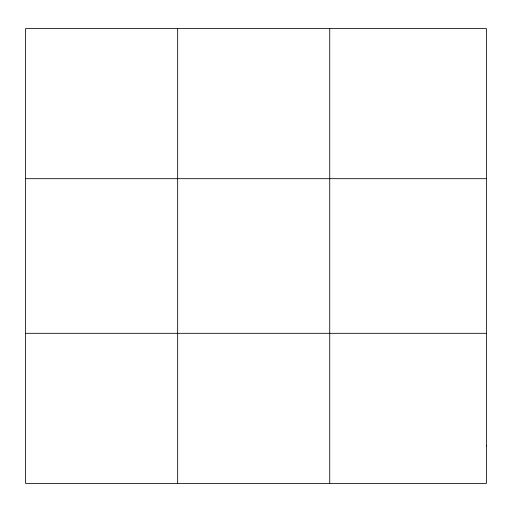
<?xml version="1.0" encoding="UTF-8"?>
<svg xmlns="http://www.w3.org/2000/svg" width="512" height="512" viewBox="0 0 512 512"><rect width="100%" height="100%" fill="white"/><g stroke="black" fill="none" stroke-linecap="round" stroke-linejoin="round"><path stroke-width="0.77" d="M177.664 483.411L177.664 28.589M329.728 483.411L329.728 28.589M25.6 178.682L486.4 178.682M25.6 333.318L486.4 333.318M486.4 445.888L486.4 483.411L25.6 483.411L25.6 28.589L486.4 28.589L486.4 445.888"/></g></svg>
